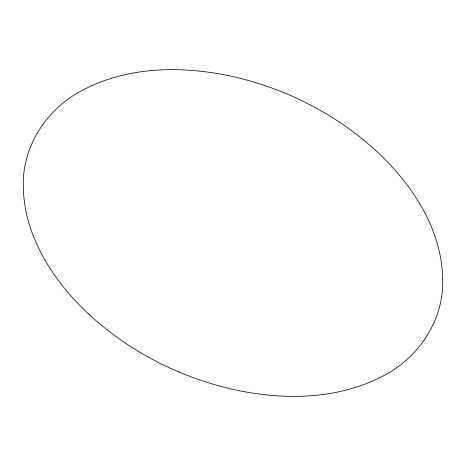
<?xml version="1.0" encoding="UTF-8"?>
<svg xmlns="http://www.w3.org/2000/svg" width="466" height="466" viewBox="0 0 466 466"><rect width="100%" height="100%" fill="white"/><g stroke="black" fill="none" stroke-linecap="round" stroke-linejoin="round"><path stroke-width="0.7" d="M442.7 279.594C442.094 231.905 415.031 188.718 381.846 156.261C340.78 116.488 288.198 89.093 232.54 76.494C183.936 65.811 130.538 65.98 85.284 88.808C48.598 106.429 22.088 144.943 23.3 186.243C23.836 234.002 50.94 277.258 84.171 309.75C125.243 349.523 177.82 376.912 233.478 389.512C282.448 400.271 336.353 400.02 381.782 376.633C417.973 358.849 443.894 320.591 442.7 279.711"/></g></svg>
